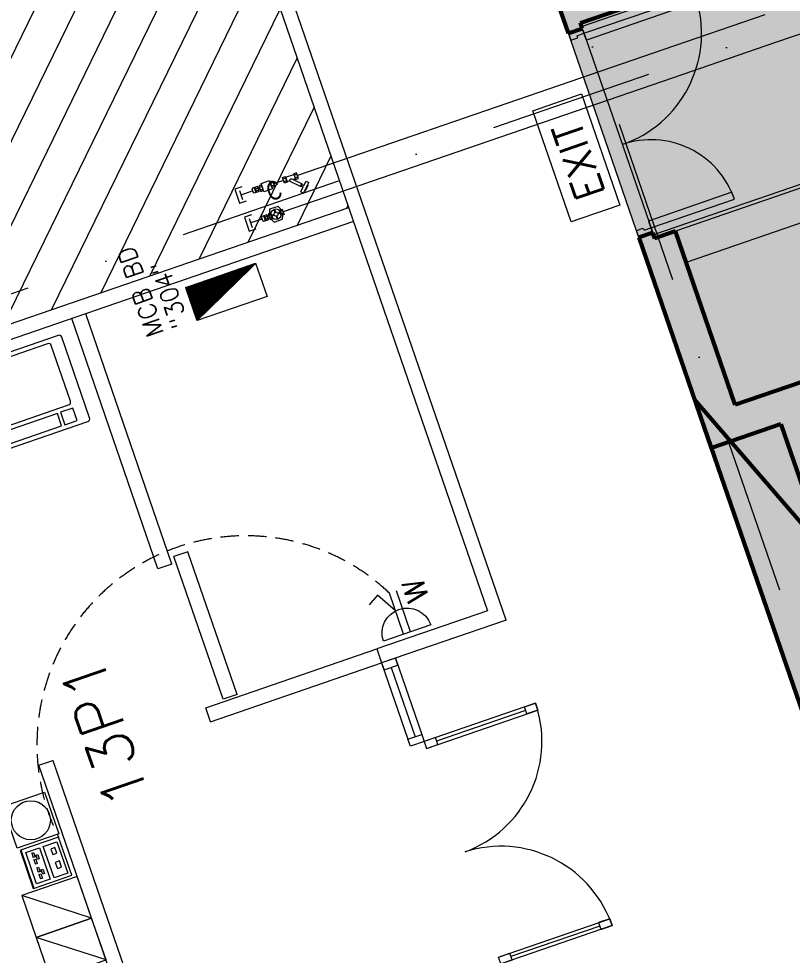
# Model space of a CAD drawing. Extents: x 760773 to 1075934, y 719259 to 1013331.
# Drawn here: x 994841 to 1000101, y 858121 to 864490 of the extents above; entities that cross this region are included whole.
import ezdxf
from ezdxf.enums import TextEntityAlignment as Align

# ---------------------------------------------------------------- set-up
doc = ezdxf.new("R2010")
doc.units = 0
doc.header["$MEASUREMENT"] = 0
doc.linetypes.add('DGN4', pattern=[1.116131, 0.558066, -0.279033, 0, -0.279033])
doc.linetypes.add('HIDDEN', pattern=[0.375, 0.25, -0.125])
for name, color, linetype in [('2', 7, 'Continuous'), ('e-b-shell', 253, 'Continuous'), ('LEGEND', 7, 'Continuous'), ('N-B-WALL', 3, 'Continuous'), ('PS1-CIRCUIT', 1, 'HIDDEN'), ('PS1-SOCKET', 1, 'Continuous'), ('SOCKET', 1, 'Continuous')]:
    doc.layers.add(name, color=color, linetype=linetype)
for name, color, linetype, lineweight in [('27', 7, 'Continuous', 0), ('72471 FF-FUR', 9, 'Continuous', 30), ('A-Door', 4, 'Continuous', 0), ('A-WALL', 2, 'Continuous', 0), ('AC-CHW', 7, 'Continuous', 0), ('F45NOT', 1, 'Continuous', 0), ('spare0', 7, 'Continuous', 0), ('spare5', 7, 'Continuous', 0)]:
    doc.layers.add(name, color=color, linetype=linetype, lineweight=lineweight)
doc.styles.add('MONOTXT', font='romans.shx')
doc.styles.add('ROMANS', font='romans.shx')
doc.styles.add('Style-INTL_ENGINEERING', font='INTL_ENGINEERING.shx')

# ---------------------------------------------------------------- blocks, each defined once
blk = doc.blocks.new('E1')
at = {"color": 0, "linetype": 'ByBlock', "lineweight": -2, "extrusion": (0, 0, -1), "flags": 128}
blk.add_lwpolyline([(0.004, 0), (-0.004, 0.000001), (-0.004, -0.0035), (0.004, -0.003499), (0.004, 0)], dxfattribs=at)
at = {"color": 0, "linetype": 'ByBlock', "lineweight": -2, "style": 'MONOTXT'}
blk.add_text('EXIT', height=0.002, rotation=359.99892, dxfattribs=at).set_placement((-0.00293, -0.002831))
blk = doc.blocks.new('AnonymousCell19')
at = {"layer": 'e-b-shell', "lineweight": 0, "flags": 128}
for points in [[(-0.5242, 0.5128), (0.2322, 0.7731), (0.2488, 0.7261), (-0.5078, 0.4655), (-0.5242, 0.5128)], [(-0.5356, 0.5458), (-0.63, 0.5134), (-0.6139, 0.466), (-0.5666, 0.4822), (-0.5714, 0.4964), (-0.5242, 0.5127), (-0.5356, 0.5458)], [(-0.0683, -0.8111), (0.4986, -0.6157), (0.4824, -0.5684), (-0.0848, -0.7638), (-0.0683, -0.8111)], [(-0.057, -0.8442), (-0.1515, -0.8767), (-0.1679, -0.8293), (-0.1205, -0.8131), (-0.1157, -0.8271), (-0.0683, -0.8111), (-0.057, -0.8442)]]:
    blk.add_lwpolyline(points, dxfattribs=at)
at = {"layer": 'e-b-shell', "lineweight": 0}
for centre, radius, start, end in [((-0.5243, 0.5127), 0.8, 289.0057, 15.42721), ((-0.0684, -0.811), 0.6, 19.01519, 109.02589)]:
    blk.add_arc(centre, radius, start, end, dxfattribs=at)
blk = doc.blocks.new('A$C65D22729')
at = {"layer": 'A-Door', "color": 4, "linetype": 'Continuous', "lineweight": 0, "ltscale": 0.001}
for p, q in [((820, -175), (180, -175)), ((820, -1725.4), (180, -1725.4))]:
    blk.add_line(p, q, dxfattribs=at)
at = {"layer": 'A-Door', "color": 4, "linetype": 'Continuous', "lineweight": 0, "ltscale": 0.001, "flags": 128}
for points in [[(0, -100), (100, -100), (100, -150), (0, -150), (0, -100)], [(100, -150), (100, -200), (900, -200), (900, -150), (100, -150)], [(100, -1750.4), (100, -1700.4), (900, -1700.4), (900, -1750.4), (100, -1750.4)], [(0, -1750), (0, -1800), (100, -1800), (100, -1750), (0, -1750)]]:
    blk.add_lwpolyline(points, dxfattribs=at)
for points in [[(100, -200), (180, -200), (180, -150), (100, -150)], [(900, -200), (820, -200), (820, -150), (900, -150)], [(100, -1700.4), (180, -1700.4), (180, -1750.4), (100, -1750.4)], [(900, -1700.4), (820, -1700.4), (820, -1750.4), (900, -1750.4)]]:
    blk.add_lwpolyline(points, close=True, dxfattribs=at)
at = {"layer": 'A-Door', "color": 4, "linetype": 'Continuous', "lineweight": 0, "ltscale": 0.001}
for centre, start, end in [((100, -150), 271.30245, 358.21009), ((100, -1750.4), 1.78991, 88.69755)]:
    blk.add_arc(centre, 800.4, start, end, dxfattribs=at)
blk = doc.blocks.new('CP311')
at = {"color": 0, "linetype": 'ByBlock', "lineweight": -2, "flags": 128}
for points in [[(0.258, 0.831), (0.258, 0.955, 0.414214), (0.238, 0.975), (-0.164, 0.975, 0.340481), (-0.192, 0.955), (-0.192, 0.831)], [(0.29, 0, 0.414214), (0.31, 0.02), (0.31, 0.808, 0.414214), (0.29, 0.828), (-0.29, 0.828, 0.414214), (-0.31, 0.808), (-0.31, 0.02, 0.414214), (-0.29, 0), (0.29, 0)], [(0.259, 0.086, 0.414214), (0.279, 0.106), (0.279, 0.724, 0.414214), (0.259, 0.744), (-0.141, 0.744, 0.414214), (-0.161, 0.724), (-0.161, 0.106, 0.414214), (-0.141, 0.086), (0.259, 0.086)]]:
    blk.add_lwpolyline(points, format="xyb", dxfattribs=at)
for points in [[(-0.279, 0.197), (-0.19, 0.197), (-0.19, 0.748), (-0.279, 0.748), (-0.279, 0.197)], [(-0.279, 0.086), (-0.19, 0.086), (-0.19, 0.175), (-0.279, 0.175), (-0.279, 0.086)]]:
    blk.add_lwpolyline(points, dxfattribs=at)
blk = doc.blocks.new('*U666')
at = {"layer": 'AC-CHW', "color": 4, "linetype": 'Continuous', "lineweight": 13}
for p, q in [((-0.0149, 0.0669), (-0.0061, 0.0849)), ((-0.0149, 0.0669), (0.0188, 0.0505)), ((-0.0061, 0.0849), (0.0664, 0.0496)), ((0.0119, 0.0761), (0.0141, 0.0806)), ((0.0141, 0.0806), (0.0506, 0.0628)), ((-0.0309, -0.04), (0.0072, 0.0381)), ((-0.0042, -0.0308), (0.0251, 0.0293)), ((0.0063, 0.0363), (0.0243, 0.0275)), ((0.0072, 0.0381), (0.0251, 0.0293)), ((0.0116, 0.0359), (0.0188, 0.0505)), ((0.0206, 0.0315), (0.0278, 0.0461)), ((0.0278, 0.0461), (0.0576, 0.0316)), ((0.0484, 0.0583), (0.0506, 0.0628)), ((0.0576, 0.0316), (0.0664, 0.0496)), ((-0.0632, -0.0564), (-0.0471, -0.0509)), ((-0.0459, -0.0451), (-0.0309, -0.04)), ((-0.0361, -0.0735), (0.0206, -0.054)), ((-0.0042, -0.0308), (0.0108, -0.0256)), ((0.0314, -0.0238), (0.0153, -0.0294)), ((0.0379, -0.0427), (0.0218, -0.0483)), ((-0.0567, -0.0753), (-0.0406, -0.0698))]:
    blk.add_line(p, q, dxfattribs=at)
at = {"layer": 'AC-CHW', "color": 4, "linetype": 'Continuous', "lineweight": 13, "extrusion": (0, 0, -1), "flags": 128}
for points in [[(0.0534, -0.0848), (0.0345, -0.0782), (0.0475, -0.0404), (0.0665, -0.0469), (0.0534, -0.0848)], [(-0.0411, -0.0522), (-0.0222, -0.0587), (-0.0092, -0.0209), (-0.0281, -0.0144), (-0.0411, -0.0522)]]:
    blk.add_lwpolyline(points, close=True, dxfattribs=at)
at = {"layer": 'AC-CHW', "color": 4, "linetype": 'Continuous', "lineweight": 13}
for centre, radius, start, end in [((-0.052, -0.0467), 0.00626, 319.3297, 63.81291), ((0.0328, -0.0339), 0.0181, 165.42027, 232.5796), ((0.0266, -0.0524), 0.00626, 139.3297, 243.81291)]:
    blk.add_arc(centre, radius, start, end, dxfattribs=at)
at = {"layer": 'AC-CHW', "color": 4, "linetype": 'Continuous', "lineweight": 13, "extrusion": (0, 0, -1)}
for centre, radius, start, end in [((0.0581, -0.0652), 0.0181, 127.42039, 194.57972), ((0.022, -0.0226), 0.0196, 204.77246, 297.22766), ((-0.0166, -0.0231), 0.00626, 281.32982, 25.81303), ((0.0419, -0.076), 0.00626, 101.32982, 205.81303)]:
    blk.add_arc(centre, radius, start, end, dxfattribs=at)
blk = doc.blocks.new('*U664')
at = {"layer": 'AC-CHW', "color": 4, "linetype": 'Continuous', "lineweight": 13}
for p, q in [((0.0091, 0.033), (0.0163, 0.0122)), ((0.0129, 0.0343), (0.0201, 0.0135)), ((0.0554, 0.0136), (0.0346, 0.0064)), ((0.0567, 0.0098), (0.0359, 0.0026)), ((0.0666, 0.0259), (0.0505, 0.0204)), ((0.0731, 0.007), (0.057, 0.0015)), ((-0.0734, -0.0131), (-0.0765, -0.0195)), ((-0.0765, -0.0195), (-0.0681, -0.0441)), ((-0.0403, -0.0017), (-0.0734, -0.0131)), ((-0.0617, -0.0472), (-0.0681, -0.0441)), ((-0.0286, -0.0358), (-0.0617, -0.0472)), ((-0.0616, -0.009), (-0.0499, -0.0431)), ((-0.0592, -0.0082), (-0.0475, -0.0423)), ((-0.0569, -0.0074), (-0.0451, -0.0415)), ((-0.0535, -0.0173), (-0.0243, -0.0073)), ((-0.0486, -0.0315), (-0.0196, -0.0216)), ((-0.0403, -0.0017), (-0.0286, -0.0358)), ((-0.028, -0.0067), (-0.0119, -0.0011)), ((-0.0215, -0.0256), (-0.0054, -0.02)), ((0.0092, -0.0023), (-0.0116, -0.0095)), ((0.0105, -0.0061), (-0.0103, -0.0133)), ((0.025, -0.0132), (0.0322, -0.034)), ((0.0288, -0.0119), (0.036, -0.0327))]:
    blk.add_line(p, q, dxfattribs=at)
at = {"layer": 'AC-CHW', "color": 4, "linetype": 'Continuous', "lineweight": 13, "extrusion": (0, 0, -1), "flags": 128}
for points in [[(0.0312, 0.0028), (0.0123, 0.0093), (-0.0007, -0.0285), (0.0182, -0.035), (0.0312, 0.0028)], [(0.025, -0.0155), (0.0205, 0.0337), (-0.0362, 0.0533), (-0.0695, 0.0171), (-0.066, -0.0332), (-0.0086, -0.053), (0.025, -0.0155)], [(-0.0633, 0.0353), (-0.0444, 0.0288), (-0.0574, -0.009), (-0.0763, -0.0025), (-0.0633, 0.0353)]]:
    blk.add_lwpolyline(points, close=True, dxfattribs=at)
at = {"layer": 'AC-CHW', "color": 4, "linetype": 'Continuous', "lineweight": 13, "extrusion": (0, 0, -1)}
for radius in [0.0355, 0.0136]:
    blk.add_circle((-0.0225, 0.0002), radius, dxfattribs=at)
at = {"layer": 'AC-CHW', "color": 4, "linetype": 'Continuous', "lineweight": 13}
for centre, radius, start, end in [((-0.0168, 0.003), 0.00626, 319.3297, 63.81291), ((0.0618, -0.0027), 0.00626, 139.3297, 243.81291), ((-0.0229, -0.0155), 0.0181, 345.42027, 52.5796)]:
    blk.add_arc(centre, radius, start, end, dxfattribs=at)
at = {"layer": 'AC-CHW', "color": 4, "linetype": 'Continuous', "lineweight": 13, "extrusion": (0, 0, -1)}
for centre, radius, start, end in [((-0.0518, 0.0266), 0.00626, 281.32982, 25.81303), ((-0.068, 0.0158), 0.0181, 307.42039, 14.57972), ((0.0067, -0.0263), 0.00626, 101.32982, 205.81303)]:
    blk.add_arc(centre, radius, start, end, dxfattribs=at)
blk = doc.blocks.new('*U665')
at = {"layer": 'AC-CHW', "color": 4, "linetype": 'Continuous', "lineweight": 13}
for p, q in [((-0.04, 0.0025), (-0.0731, -0.0089)), ((-0.04, 0.0025), (-0.0283, -0.0315)), ((-0.0279, -0.0018), (-0.0119, 0.0037)), ((0.0666, 0.0308), (0.0506, 0.0252)), ((0.0731, 0.0118), (0.0571, 0.0063)), ((-0.0731, -0.0089), (-0.0762, -0.0152)), ((-0.0762, -0.0152), (-0.0677, -0.0398)), ((-0.0613, -0.0429), (-0.0677, -0.0398)), ((-0.0283, -0.0315), (-0.0613, -0.0429)), ((-0.0612, -0.0048), (-0.0495, -0.0389)), ((-0.0589, -0.004), (-0.0472, -0.038)), ((-0.0565, -0.0032), (-0.0448, -0.0372)), ((-0.0531, -0.0131), (-0.0271, -0.0042)), ((-0.0482, -0.0273), (-0.0222, -0.0183)), ((-0.0214, -0.0207), (-0.0053, -0.0152))]:
    blk.add_line(p, q, dxfattribs=at)
at = {"layer": 'AC-CHW', "color": 4, "linetype": 'Continuous', "lineweight": 13, "extrusion": (0, 0, -1), "flags": 128}
for points in [[(0.0312, 0.0077), (0.0123, 0.0142), (-0.0008, -0.0237), (0.0181, -0.0302), (0.0312, 0.0077)], [(-0.0412, 0.0432), (0.0155, 0.0236), (-0.004, -0.0331), (-0.0607, -0.0136), (-0.0412, 0.0432)], [(-0.0634, 0.0402), (-0.0445, 0.0337), (-0.0575, -0.0041), (-0.0764, 0.0024), (-0.0634, 0.0402)]]:
    blk.add_lwpolyline(points, close=True, dxfattribs=at)
at = {"layer": 'AC-CHW', "color": 4, "linetype": 'Continuous', "lineweight": 13}
for centre, radius, start, end in [((-0.0167, 0.0079), 0.00626, 319.3297, 63.81291), ((-0.0228, -0.0106), 0.0181, 345.42027, 52.5796), ((0.0619, 0.0022), 0.00626, 139.3297, 243.81291)]:
    blk.add_arc(centre, radius, start, end, dxfattribs=at)
at = {"layer": 'AC-CHW', "color": 4, "linetype": 'Continuous', "lineweight": 13, "extrusion": (0, 0, -1)}
for centre, radius, start, end in [((-0.0518, 0.0315), 0.00626, 281.32982, 25.81303), ((-0.0681, 0.0207), 0.0181, 307.42039, 14.57972), ((0.0066, -0.0214), 0.00626, 101.32982, 205.81303)]:
    blk.add_arc(centre, radius, start, end, dxfattribs=at)
at = {"layer": 'AC-CHW', "color": 7, "linetype": 'Continuous', "lineweight": 13, "extrusion": (0, 0, -1), "style": 'Style-INTL_ENGINEERING', "width": 0.799998}
blk.add_text('C', height=0.125, rotation=161.00056, dxfattribs=at).set_placement((-0.0179, -0.0159), align=Align.TOP_LEFT)
blk = doc.blocks.new('2-gang socket')
at = {"layer": 'SOCKET', "lineweight": 15}
for p, q in [((-25, 0), (-25, 294.8)), ((25, 168.4), (106.4, 309.5)), ((25, 0), (25, 294.8)), ((106.4, 309.5), (182.4, 265.6)), ((-170.3, 0), (170.3, 0))]:
    blk.add_line(p, q, dxfattribs=at)
blk.add_arc((0, 0), 170.3, 0, 180, dxfattribs=at)
blk = doc.blocks.new('A$C0FED7554')
at = {"color": 4}
blk.add_line((3426, 0), (-3426, 0), dxfattribs=at)
at = {"layer": '27', "color": 4, "lineweight": 0}
for p, q in [((3426, 0), (-3426, 0)), ((3426, -6853), (3426, 0)), ((-3426, 0), (-3426, -6853)), ((-2859, -3185), (-2859, -730)), ((-2859, -730), (2785, -730)), ((2785, -730), (2785, -3185)), ((-1495, -1630), (-2256, -1630)), ((-2256, -1969), (-2256, -1630)), ((-1495, -1969), (-2256, -1969)), ((-1634, -2543), (-1634, -2248)), ((-1634, -2248), (-873, -2248)), ((-873, -2543), (-1634, -2543)), ((-1495, -1630), (-1495, -1969)), ((-313, -1630), (-1073, -1630)), ((-1073, -1968), (-1073, -1630)), ((-313, -1968), (-1073, -1968)), ((-873, -2248), (-873, -2543)), ((-313, -1630), (-313, -1968)), ((1134, -1630), (374, -1630)), ((374, -1969), (374, -1630)), ((1134, -1969), (374, -1969)), ((996, -2543), (996, -2248)), ((996, -2248), (1756, -2248)), ((1756, -2543), (996, -2543)), ((1134, -1630), (1134, -1969)), ((2317, -1630), (1556, -1630)), ((1556, -1968), (1556, -1630)), ((2317, -1968), (1556, -1968)), ((1756, -2248), (1756, -2543)), ((2317, -1630), (2317, -1968)), ((2785, -3185), (-2859, -3185)), ((-2859, -6321), (-2859, -3866)), ((-2859, -3866), (2785, -3866)), ((2785, -3866), (2785, -6321)), ((2785, -6321), (-2859, -6321)), ((-447, -4924), (-1554, -4924)), ((-1554, -4924), (-1554, -5654)), ((-1554, -5654), (-447, -5654)), ((-447, -5654), (-447, -4924)), ((1945, -4950), (938, -4950)), ((938, -4950), (938, -5680)), ((938, -5680), (1945, -5680)), ((1945, -5680), (1945, -4950)), ((-3426, -6853), (3426, -6853))]:
    blk.add_line(p, q, dxfattribs=at)

msp = doc.modelspace()

# ---------------------------------------------------------------- hatches: boundary and pattern name
at = {"layer": '27', "lineweight": 0, "true_color": 0x636466}
h = msp.add_hatch(dxfattribs=at)
h.set_pattern_fill('ANSI31', color=251, scale=2000)
h.set_pattern_definition([(244, (1013934.4, 889221.97), (224.6985, -109.5928), [])])
h.paths.add_polyline_path([(1004317.04032, 880211.12687), (1002804.2106, 879690.21782), (1003129.76893, 878744.69997), (992941.26529, 875236.62008), (997084.15621, 863204.7912), (986422.6062, 859533.72513), (980286.56963, 877358.81294), (1002648.46917, 885057.00936)])
at = {"layer": 'PS1-SOCKET', "lineweight": 0}
h = msp.add_hatch(dxfattribs=at)
h.set_pattern_fill('ANSI31', color=256)
h.set_pattern_definition([(244, (811534.07105, 821893.12521), (0.11234925579, -0.05479639334), [])])
h.paths.add_polyline_path([(996452.41159, 862826.60787), (995976.86747, 862662.8649), (996054.26576, 862438.08396)])
at = {"layer": 'spare5', "linetype": 'Continuous', "true_color": 0x7f7f7f}
msp.add_hatch(color=8, dxfattribs=at).paths.add_polyline_path([(1000853.0159, 857787.0766), (995228.9236, 874120.85805), (1003975.12629, 877132.41715), (1009599.23043, 860798.56524)])

# ---------------------------------------------------------------- linework, layer by layer
at = {"layer": '2', "color": 1, "linetype": 'DGN4', "lineweight": 0, "ltscale": 2000}
for p, q in [((990929.35772, 886990.37121), (1011730.97049, 826578.10115)), ((983296.3188, 858662.76446), (1020809.71517, 871579.2092))]:
    msp.add_line(p, q, dxfattribs=at)
at = {"layer": '72471 FF-FUR', "lineweight": 0, "ltscale": 0.001}
for p, q in [((995337.22232, 858372.7909), (994861.34385, 858526.21901)), ((995434.89276, 858089.13533), (994959.01429, 858242.56344))]:
    msp.add_line(p, q, dxfattribs=at)
at = {"layer": '72471 FF-FUR', "lineweight": 0, "const_width": 5}
msp.add_lwpolyline([(994987.23657, 859389.22332), (994979.09737, 859412.86128), (995073.64923, 859445.4181), (995081.78843, 859421.78013)], dxfattribs=at)
at = {"layer": '72471 FF-FUR', "lineweight": 0}
msp.add_lwpolyline([(994830.65211, 858848.32438), (994732.98166, 859131.97995), (995016.63724, 859229.6504), (995114.30768, 858945.99483)], close=True, dxfattribs=at)
at = {"layer": '72471 FF-FUR', "lineweight": 0, "ltscale": 0.001}
for points in [[(995337.22232, 858372.7909), (995239.55187, 858656.44648), (994861.34385, 858526.21901), (994959.01429, 858242.56344)], [(995434.89276, 858089.13533), (995337.22232, 858372.7909), (994959.01429, 858242.56344), (995056.68474, 857958.90786)]]:
    msp.add_lwpolyline(points, close=True, dxfattribs=at)
at = {"layer": '72471 FF-FUR', "lineweight": 0}
msp.add_circle((994923.64467, 859038.98739), 132.69549, dxfattribs=at)
at = {"layer": 'A-Door', "linetype": 'Continuous', "lineweight": 0, "ltscale": 0.001}
for p, q in [((997309.17413, 860109.3976), (997488.17275, 859589.54788)), ((997403.72249, 860141.96458), (997582.72458, 859622.10469)), ((997373.8935, 860078.81887), (997536.62407, 859606.22977))]:
    msp.add_line(p, q, dxfattribs=at)
msp.add_lwpolyline([(997309.16898, 860109.41164), (997325.44759, 860062.13697), (997419.99978, 860094.69517), (997403.72117, 860141.96984)], close=True, dxfattribs=at)
at = {"layer": 'A-WALL', "color": 2, "linetype": 'Continuous', "lineweight": 0, "ltscale": 0.001}
for p, q in [((998155.41255, 860400.79223), (993068.37454, 875174.62335)), ((998546.49523, 864486.15889), (998579.0521, 864391.60688)), ((998579.10097, 864391.62371), (998546.5441, 864486.17571)), ((998579.0521, 864391.60688), (998579.10097, 864391.62371)), ((999693.40726, 861155.24258), (999693.45612, 861155.25941)), ((999957.41121, 860388.56136), (999693.40726, 861155.24258)), ((999693.45612, 861155.25941), (999957.46008, 860388.57819)), ((999957.46008, 860388.57819), (999957.41121, 860388.56136))]:
    msp.add_line(p, q, dxfattribs=at)
at = {"layer": 'A-WALL', "linetype": 'Continuous', "lineweight": 0, "ltscale": 0.001}
for p, q in [((997084.15621, 863204.7912), (986375.96759, 859517.66617)), ((997116.71304, 863110.23929), (986408.52535, 859423.11464)), ((998028.30388, 860462.78727), (997276.61382, 860203.95962)), ((998155.40976, 860400.79127), (997309.17063, 860109.40777)), ((997276.61382, 860203.95962), (997309.17063, 860109.40777))]:
    msp.add_line(p, q, dxfattribs=at)
at = {"layer": 'A-WALL', "color": 2, "linetype": 'Continuous', "lineweight": 0, "ltscale": 0.001}
msp.add_lwpolyline([(1003129.77749, 878744.70292), (992941.26529, 875236.62008), (998028.30388, 860462.78727)], dxfattribs=at)
at = {"layer": 'AC-CHW', "color": 4, "linetype": 'Continuous', "lineweight": 13}
for p, q in [((1001014.7876, 864681.35179), (999981.238, 864326.02775)), ((999915.85855, 864516.19907), (999228.28278, 864279.81742)), ((999981.23799, 864326.02776), (999292.12022, 864089.11591)), ((999228.28278, 864279.8174), (996736.38942, 863423.12935)), ((999292.12022, 864089.11593), (996638.69692, 863176.89549)), ((996641.82058, 863390.58912), (996575.10617, 863367.65633)), ((996342.1627, 863321.20969), (996362.84623, 863261.04645)), ((996432.47764, 863318.62204), (996352.50447, 863291.12807)), ((996407.54176, 863131.03821), (996428.22529, 863070.87496)), ((996496.02993, 863127.82254), (996417.88353, 863100.95658))]:
    msp.add_line(p, q, dxfattribs=at)
at = {"layer": 'AC-CHW', "color": 4, "linetype": 'Continuous', "lineweight": 13, "flags": 128}
for points in [[(996358.55324, 863346.36959), (996311.01037, 863330.02483), (996343.6999, 863234.9391), (996391.24276, 863251.28386)], [(996423.93229, 863156.19813), (996376.38942, 863139.85337), (996409.07894, 863044.76764), (996456.62181, 863061.11241)]]:
    msp.add_lwpolyline(points, dxfattribs=at)
at = {"layer": 'N-B-WALL', "lineweight": 0}
for p, q in [((995882.69077, 860781.61444), (995296.6686, 862483.54639)), ((995788.13891, 860749.05763), (995202.11675, 862450.98958)), ((995991.49198, 860865.53499), (995896.94012, 860832.97817)), ((996231.32545, 859861.85267), (995896.94012, 860832.97817)), ((996325.87731, 859894.40948), (995991.49198, 860865.53499)), ((995882.69077, 860781.61444), (995788.13891, 860749.05763)), ((996113.70758, 859803.53756), (997276.61381, 860203.95964)), ((996146.2644, 859708.9857), (997309.17063, 860109.40778)), ((996325.87731, 859894.40948), (996231.32545, 859861.85267)), ((996146.2644, 859708.9857), (996113.70758, 859803.53756))]:
    msp.add_line(p, q, dxfattribs=at)
msp.add_lwpolyline([(995923.245, 856670.85747), (994979.09737, 859412.86128), (995073.64923, 859445.4181), (996017.79685, 856703.41428)], dxfattribs=at)
at = {"layer": 'PS1-SOCKET', "lineweight": 0}
for p, q in [((995976.86747, 862662.8649), (996452.41159, 862826.60787)), ((996054.26576, 862438.08396), (996452.41159, 862826.60787)), ((996452.41159, 862826.60787), (996529.80987, 862601.82693)), ((996054.26576, 862438.08396), (995976.86747, 862662.8649)), ((996529.80987, 862601.82693), (996054.26576, 862438.08396))]:
    msp.add_line(p, q, dxfattribs=at)
at = {"layer": 'PS1-SOCKET', "linetype": 'HIDDEN', "lineweight": 0, "ltscale": 500}
msp.add_arc((996384.66383, 859554.18728), 1419.48142, 46.449363796, 206.344553552, dxfattribs=at)
at = {"layer": 'spare0', "color": 1, "linetype": 'Continuous', "lineweight": 53}
for p, q in [((998579.0521, 864391.60688), (995228.99381, 874120.88561)), ((998660.60382, 864461.91839), (999511.54823, 864754.92291)), ((998673.55, 864424.32039), (998660.60382, 864461.91839)), ((998673.55, 864424.32039), (998660.61443, 864461.8876)), ((998579.0521, 864391.60688), (998673.55, 864424.32039)), ((999307.01337, 863045.18563), (999165.08041, 862996.31471)), ((999713.96981, 861863.28714), (999307.01337, 863045.18563)), ((999152.14905, 863033.87093), (999057.62176, 863001.51745)), ((999057.65651, 863001.52934), (999550.85462, 861569.15861)), ((999152.14905, 863033.87093), (999165.08043, 862996.31464)), ((1000163.12947, 862017.94296), (999713.96981, 861863.28714)), ((999436.88118, 861900.22377), (1000853.13788, 857787.08133)), ((1000316.64514, 860880.98045), (999436.88118, 861900.22377)), ((1000023.63899, 861731.94895), (999550.85462, 861569.15861)), ((1000023.63899, 861731.94895), (1000316.64514, 860880.98045))]:
    msp.add_line(p, q, dxfattribs=at)
at = {"layer": 'spare0', "color": 40, "linetype": 'Continuous', "lineweight": 0, "true_color": 0xffa824}
for p, q in [((998668.74311, 864438.28045), (999519.6875, 864731.2846)), ((1001478.19902, 863819.22072), (999156.94141, 863019.95259))]:
    msp.add_line(p, q, dxfattribs=at)
at = {"layer": 'spare0', "color": 4, "linetype": 'Continuous', "lineweight": 0}
msp.add_line((998676.7979, 864414.88746), (999152.34141, 863033.98299), dxfattribs=at)
at = {"layer": 'spare0', "color": 6, "linetype": 'Continuous', "lineweight": 13}
for p, q in [((1001486.33818, 863795.58275), (999307.01348, 863045.18567)), ((1001559.59032, 863582.84082), (999380.26587, 862832.44383))]:
    msp.add_line(p, q, dxfattribs=at)
at = {"layer": 'spare0', "color": 21, "linetype": 'Continuous', "lineweight": 0, "true_color": 0xffa848}
msp.add_line((999550.87908, 861569.16671), (999843.88512, 860718.1985), dxfattribs=at)
at = {"layer": 'spare5', "color": 8, "linetype": 'Continuous', "lineweight": 13, "true_color": 0x7f7f7f, "flags": 128}
msp.add_lwpolyline([(1000853.0159, 857787.0766), (995228.8534, 874120.8305), (1003975.05609, 877132.38959), (1009599.21859, 860798.63569), (1000853.0159, 857787.0766)], dxfattribs=at)

# ---------------------------------------------------------------- block references
at = {"color": 41, "linetype": 'Continuous', "lineweight": 0, "true_color": 0xffd291, "xscale": 999.9999999999975, "yscale": 999.9999999999975, "zscale": 999.9999999999975}
msp.add_blockref('AnonymousCell19', (999209.05823, 863878.16493), dxfattribs=at)
at = {"layer": '72471 FF-FUR', "lineweight": 0, "ltscale": 0.001, "xscale": 1000.001580537663, "yscale": 1000.001580537663, "zscale": 1000.001580537663, "rotation": 108.9999971079675}
msp.add_blockref('CP311', (995228.64574, 862050.03316), dxfattribs=at)
at = {"layer": 'A-Door', "linetype": 'Continuous', "lineweight": 0, "ltscale": 0.001, "rotation": 19.00000000253414}
msp.add_blockref('A$C65D22729', (997455.61666, 859684.09908), dxfattribs=at)
at = {"layer": 'AC-CHW', "color": 4, "linetype": 'Continuous', "lineweight": 13, "extrusion": (0, 0, -1), "xscale": 1005.48078071959, "yscale": 1005.48078071959, "zscale": 1005.48078071959, "rotation": 142.0276002868202}
for name, p in [('*U665', (-996506.52931, 863341.30189)), ('*U666', (-996730.06397, 863375.48131)), ('*U664', (-996573.19965, 863146.70944))]:
    msp.add_blockref(name, p, dxfattribs=at)
at = {"layer": 'F45NOT', "lineweight": 0, "ltscale": 0.001, "xscale": 100001.681836858, "yscale": 100001.6817519901, "zscale": -100001.681794424, "rotation": 109.001090245645}
msp.add_blockref('E1', (998466.8129, 863486.40675), dxfattribs=at)
at = {"layer": 'LEGEND', "xscale": 0.04, "yscale": 0.04, "zscale": 0.04, "rotation": 109.0000000025343}
msp.add_blockref('A$C0FED7554', (994898.05679, 858705.44187), dxfattribs=at)
at = {"layer": 'PS1-SOCKET', "xscale": -1, "rotation": 19.00000000252655}
msp.add_blockref('2-gang socket', (997482.30022, 860312.36516), dxfattribs=at)

# ---------------------------------------------------------------- texts
at = {"layer": 'PS1-CIRCUIT', "ltscale": 1000, "style": 'ROMANS'}
for s, height, rotation, p in [('MCB BD', 120, 109.000000003, (995830.56431, 862350.48744)), ('"304"', 120, 109.000000003, (995999.47968, 862408.64967)), ('W', 150, 109, (997634.14386, 860552.82239)), ('13P1', 300, 109, (995735.34444, 859189.62819))]:
    msp.add_text(s, height=height, rotation=rotation, dxfattribs=at).set_placement(p)

doc.saveas('drawing.dxf')
